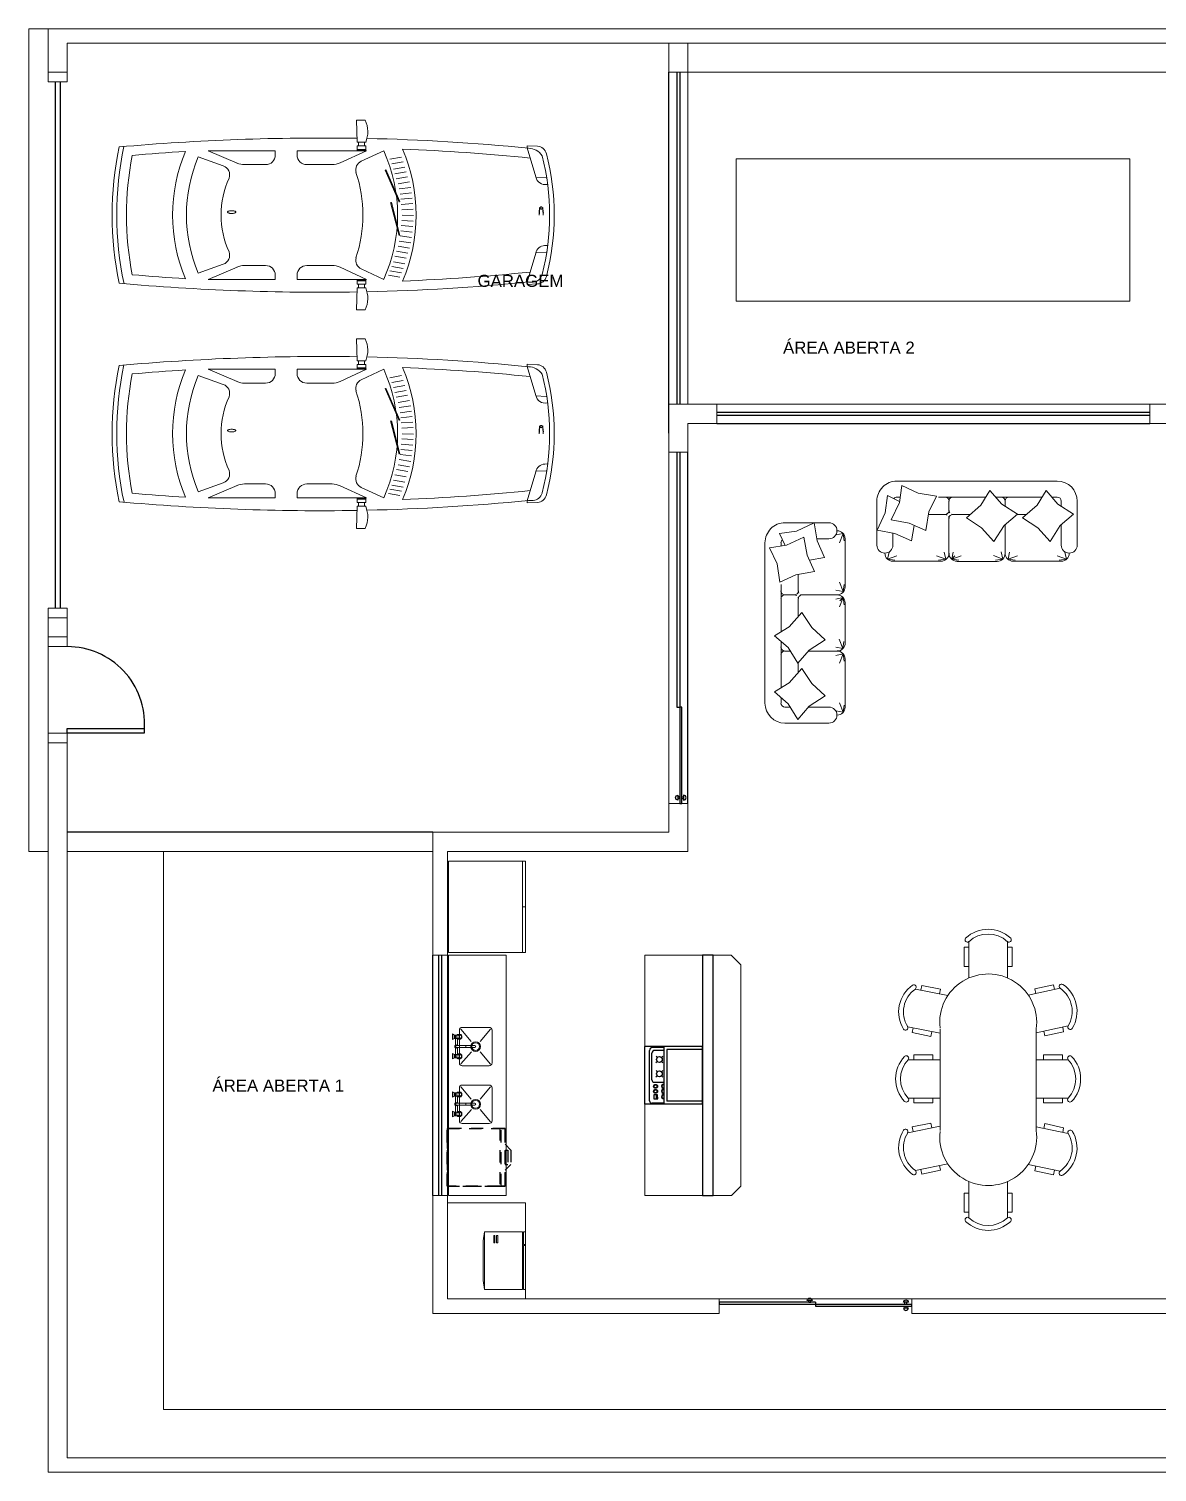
# Model space of a CAD drawing. Header units: metres. Extents: x 3295 to 10599, y 1600 to 1858.
# Drawn here: x 3294.99 to 3306.71, y 1840.26 to 1855.26 of the extents above; entities that cross this region are included whole.
import ezdxf

# ---------------------------------------------------------------- set-up
doc = ezdxf.new("R2010")
doc.units = ezdxf.units.M
doc.linetypes.add('TRACEJADA', pattern=[19.05, 12.7, -6.35])
for name, color, linetype, lineweight in [('AR-ALVENARIA', 7, 'Continuous', 20), ('AR-MOB', 252, 'Continuous', 15), ('AR-TEXTO', 7, 'Continuous', 30)]:
    doc.layers.add(name, color=color, linetype=linetype, lineweight=lineweight)
for name, color, linetype in [('AR-JANELAS', 2, 'Continuous'), ('AR-MOB emb-bancada', 253, 'TRACEJADA'), ('AR-piso-parede baixa', 9, 'TRACEJADA'), ('AR-PORTAS', 251, 'Continuous'), ('AR-VIGAS', 9, 'Continuous')]:
    doc.layers.add(name, color=color, linetype=linetype)
doc.styles.add('txt 2.5mm', font='arial.ttf', dxfattribs={"height": 125})

# ---------------------------------------------------------------- blocks, each defined once
blk = doc.blocks.new('mesa06')
for p, q in [((-76.2, 45.3), (-81.1, 44.3)), ((-70.5, 17.2), (-77.3, 50.9)), ((-38.2, 58.9), (-31.3, 25.3)), ((-37, 53.3), (-32.1, 54.3)), ((-28.1, 34.7), (-32.1, 54.3)), ((-7.2, 32.6), (-7.2, 52.6)), ((-2.2, 52.6), (-7.2, 52.6)), ((-2.2, 58.4), (-2.2, 25.3)), ((37.8, 25.3), (37.8, 58.4)), ((37.8, 52.6), (42.8, 52.6)), ((42.8, 32.6), (42.8, 52.6)), ((62, 34.7), (66, 54.3)), ((72, 58.9), (65.2, 25.3)), ((70.9, 53.3), (66, 54.3)), ((104.4, 17.2), (111.2, 50.9)), ((110.1, 45.3), (115, 44.3)), ((-77.1, 24.7), (-81.1, 44.3)), ((-33, 33.7), (-28.1, 34.7)), ((-2.2, 32.6), (-7.2, 32.6)), ((37.8, 32.6), (42.8, 32.6)), ((66.9, 33.7), (62, 34.7)), ((111, 24.7), (115, 44.3)), ((-72.2, 25.7), (-77.1, 24.7)), ((-35.8, 25.3), (69.7, 25.3)), ((106.1, 25.7), (111, 24.7)), ((-100.8, 0.3), (-120.8, 0.3)), ((-120.8, -4.7), (-120.8, 0.3)), ((-100.8, -4.7), (-100.8, 0.3)), ((134.7, 0.3), (154.7, 0.3)), ((134.7, -4.7), (134.7, 0.3)), ((154.7, -4.7), (154.7, 0.3)), ((-89.6, -4.7), (-126.6, -4.7)), ((123.5, -4.7), (160.5, -4.7)), ((-126.6, -44.7), (-89.6, -44.7)), ((-120.8, -44.7), (-120.8, -49.7)), ((-100.8, -44.7), (-100.8, -49.7)), ((160.5, -44.7), (123.5, -44.7)), ((134.7, -44.7), (134.7, -49.7)), ((154.7, -44.7), (154.7, -49.7)), ((-100.8, -49.7), (-120.8, -49.7)), ((134.7, -49.7), (154.7, -49.7)), ((-77.6, -73.2), (-81.8, -92.8)), ((-71, -66.4), (-78.1, -99.4)), ((-72.7, -74.2), (-77.6, -73.2)), ((-39, -107.8), (-31.9, -74.7)), ((-35.8, -74.7), (69.7, -74.7)), ((-2.2, -107.8), (-2.2, -74.7)), ((37.8, -74.7), (37.8, -107.8)), ((72.9, -107.8), (65.8, -74.7)), ((104.9, -66.4), (112, -99.4)), ((106.6, -74.2), (111.5, -73.2)), ((111.5, -73.2), (115.6, -92.8)), ((-33.6, -82.6), (-28.7, -83.7)), ((-28.7, -83.7), (-32.9, -103.2)), ((-7.2, -82.1), (-7.2, -102.1)), ((-2.2, -82.1), (-7.2, -82.1)), ((37.8, -82.1), (42.8, -82.1)), ((42.8, -82.1), (42.8, -102.1)), ((67.5, -82.6), (62.6, -83.7)), ((62.6, -83.7), (66.8, -103.2)), ((-76.9, -93.8), (-81.8, -92.8)), ((-37.8, -102.2), (-32.9, -103.2)), ((-2.2, -102.1), (-7.2, -102.1)), ((37.8, -102.1), (42.8, -102.1)), ((71.6, -102.2), (66.8, -103.2)), ((110.8, -93.8), (115.6, -92.8))]:
    blk.add_line(p, q)
for centre, radius, start, end in [((-53.5, 34.3), 34, 57.9616, 145.0829), ((-53.5, 34.3), 29, 57.9616, 145.0829), ((-37, 61.2), 2.51, 242.7427, 53.1805), ((-3.8, 60.3), 2.51, 138.3417, 308.7795), ((17.8, 37.4), 34, 46.4394, 133.5606), ((17.8, 37.4), 29, 46.4394, 133.5606), ((39.4, 60.3), 2.51, 231.2205, 41.6583), ((70.9, 61.2), 2.51, 126.8195, 297.2573), ((87.4, 34.3), 34, 34.9171, 122.0384), ((87.4, 34.3), 29, 34.9171, 122.0384), ((-79.3, 52.5), 2.51, 149.864, 320.3018), ((113.2, 52.5), 2.51, 219.6982, 30.136), ((-42.6, -24.8), 50.4, 83.5615, 277.7675), ((76.5, -24.8), 50.4, 262.2325, 96.4385), ((-105.6, -24.7), 34, 136.4394, 223.5606), ((-105.6, -24.7), 29, 136.4394, 223.5606), ((-128.5, -3.2), 2.51, 321.2205, 131.6583), ((-89.6, -7.7), 3, 76.6914, 90), ((123.5, -7.7), 3, 90, 103.3086), ((162.4, -3.2), 2.51, 48.3417, 218.7795), ((139.4, -24.7), 29, 316.4394, 43.5606), ((139.4, -24.7), 34, 316.4394, 43.5606), ((-128.5, -46.3), 2.51, 228.3417, 38.7795), ((-89.6, -41.7), 3, 270, 282.3489), ((123.5, -41.7), 3, 257.6511, 270), ((162.4, -46.3), 2.51, 141.2205, 311.6583), ((-80, -101), 2.51, 39.1335, 209.5713), ((-54.1, -83.1), 34, 214.3524, 301.4737), ((-54.1, -83.1), 29, 214.3524, 301.4737), ((88, -83.1), 34, 238.5263, 325.6476), ((88, -83.1), 29, 238.5263, 325.6476), ((113.9, -101), 2.51, 330.4287, 140.8665), ((-37.8, -110.1), 2.51, 306.2548, 116.6926), ((-3.8, -109.8), 2.51, 51.2205, 221.6583), ((17.8, -86.8), 34, 226.4394, 313.5606), ((17.8, -86.8), 29, 226.4394, 313.5606), ((39.4, -109.8), 2.51, 318.3417, 128.7795), ((71.7, -110.1), 2.51, 63.3074, 233.7452)]:
    blk.add_arc(centre, radius, start, end)
blk = doc.blocks.new('sofa')
at = {"layer": 'AR-MOB'}
for p, q in [((42660, 22109), (42203, 22109)), ((42035, 21942), (42035, 21692)), ((42056, 21995), (42046, 21920)), ((42056, 21995), (42093, 21898)), ((42056, 21995), (42130, 21979)), ((42120, 22025), (42118, 22025)), ((42416, 21942), (42203, 21942)), ((42660, 21942), (42606, 21942)), ((42701, 21844), (42701, 21900)), ((42868, 21900), (42868, 21692)), ((42035, 21442), (42035, 21692)), ((42701, 21260), (42701, 21741)), ((42868, 21317), (42868, 21692)), ((42056, 21389), (42046, 21464)), ((42056, 21389), (42093, 21486)), ((42522, 21480), (42522, 21581)), ((42058, 21334), (42048, 21259)), ((42056, 21389), (42130, 21405)), ((42058, 21334), (42133, 21318)), ((42058, 21334), (42096, 21237)), ((42120, 21359), (42118, 21359)), ((42416, 21359), (42118, 21359)), ((42660, 21359), (42606, 21359)), ((42034, 21275), (42034, 20859)), ((42701, 20666), (42701, 21158)), ((42056, 20804), (42046, 20879)), ((42056, 20804), (42046, 20879)), ((42056, 20804), (42093, 20901)), ((42522, 20817), (42522, 20998)), ((42056, 20742), (42046, 20667)), ((42056, 20804), (42091, 20837)), ((42056, 20804), (42091, 20837)), ((42056, 20804), (42130, 20820)), ((42056, 20804), (42130, 20820)), ((42056, 20742), (42130, 20726)), ((42056, 20742), (42093, 20644)), ((42480, 20775), (42118, 20775)), ((42462, 20775), (42118, 20775)), ((42522, 20734), (42522, 20561)), ((42563, 20775), (42660, 20775)), ((42620, 20775), (42660, 20775)), ((42035, 20692), (42035, 20192)), ((42701, 20234), (42701, 20268)), ((42056, 20137), (42046, 20212)), ((42056, 20137), (42093, 20235)), ((42056, 20137), (42130, 20153)), ((42120, 20109), (42118, 20109)), ((42329, 20192), (42203, 20192)), ((42660, 20025), (42203, 20025))]:
    blk.add_line(p, q, dxfattribs=at)
at = {"layer": 'AR-MOB', "ltscale": 0.3}
blk.add_line((42868, 21317), (42868, 20234), dxfattribs=at)
at = {"layer": 'AR-MOB'}
for points in [[(42526, 22069), (42628, 21907), (42770, 21784), (42618, 21690), (42486, 21540), (42381, 21697), (42242, 21825), (42408, 21932), (42526, 22069)], [(42526, 21486), (42628, 21323), (42770, 21201), (42618, 21106), (42486, 20957), (42381, 21113), (42242, 21242), (42408, 21349), (42526, 21486)], [(42712, 20644), (42741, 20454), (42822, 20285), (42645, 20260), (42464, 20175), (42430, 20361), (42354, 20534), (42549, 20566), (42712, 20644)], [(42657, 20261), (42717, 20138), (42539, 20112), (42358, 20028), (42325, 20213), (42248, 20387), (42407, 20413)]]:
    blk.add_lwpolyline(points, dxfattribs=at)
for centre, radius, start, end in [((42203, 22025), 83.3, 90, 270), ((42660, 21900), 208, 0, 90), ((42118, 21942), 83.3, 90, 180), ((42660, 21900), 41.7, 0, 90), ((42117, 21275), 83.3, 90, 180), ((42118, 21442), 83.3, 180, 270), ((42660, 21400), 41.7, 270, 0), ((42660, 21317), 41.7, 0, 90), ((42118, 20859), 83.3, 180, 270), ((42118, 20859), 83.3, 180, 270), ((42118, 20692), 83.3, 90, 180), ((42480, 20817), 41.7, 270, 0), ((42480, 20734), 41.7, 62.8713, 90), ((42480, 20734), 41.7, 0, 33.3318), ((42563, 20817), 41.7, 180, 203.0841), ((42563, 20734), 41.7, 90, 180), ((42563, 20817), 41.7, 233.6285, 270), ((42660, 20817), 41.7, 270, 0), ((42660, 20817), 41.7, 270, 0), ((42660, 20734), 41.7, 0, 90), ((42660, 20734), 41.7, 0, 90), ((42118, 20192), 83.3, 180, 270), ((42203, 20109), 83.3, 90, 270), ((42660, 20234), 208, 270, 0), ((42660, 20234), 41.7, 309.3554, 0)]:
    blk.add_arc(centre, radius, start, end, dxfattribs=at)
blk = doc.blocks.new('Microondas02')
for p, q in [((-4, 61.5), (5.5, 62.8)), ((-4, 21.8), (-4, 61.5)), ((-4, 61.5), (-4, 21.8)), ((56, 61.5), (-4, 61.5)), ((56, 61.5), (-4, 61.5)), ((46.6, 62.8), (5.5, 62.8)), ((56, 61.5), (46.6, 62.8)), ((56, 21.8), (56, 61.5)), ((56, 21.8), (56, 61.5)), ((52.2, 51.8), (44.7, 51.8)), ((44.7, 51.8), (44.7, 50.5)), ((44.7, 50.5), (52.2, 50.5)), ((52.2, 48.9), (44.7, 48.9)), ((44.7, 48.9), (44.7, 47.6)), ((44.7, 47.6), (52.2, 47.6)), ((52.2, 50.5), (52.2, 51.8)), ((52.2, 47.6), (52.2, 48.9)), ((56, 21.8), (-4, 21.8)), ((-4, 21.8), (56, 21.8)), ((42, 20.8), (-4, 20.8)), ((-4, 20.8), (-4, 18.8)), ((42, 18.8), (-4, 18.8)), ((-2.9, 20.8), (-2.9, 21.8)), ((41, 20.8), (41, 21.8)), ((42, 18.8), (42, 20.8)), ((43, 18.8), (43, 20.8)), ((56, 20.8), (43, 20.8)), ((56, 20.8), (43, 20.8)), ((43, 18.8), (56, 18.8)), ((56, 18.8), (43, 18.8)), ((44, 20.8), (44, 21.8)), ((55, 20.8), (55, 21.8)), ((56, 18.8), (56, 20.8)), ((56, 18.8), (56, 20.8))]:
    blk.add_line(p, q)
blk = doc.blocks.new('Maquina lavar-louça')
at = {"color": 0}
for p, q in [((-37.3, 39.3, -85), (22.7, 39.3, -85)), ((-37.3, -15.2, -85), (-37.3, 39.3, -85)), ((22.7, 39.3), (-37.3, 39.3)), ((-37.3, 39.3), (-37.3, -20.7)), ((22.7, 39.3, -85), (22.7, -15.2, -85)), ((22.7, -20.7), (22.7, 39.3)), ((22.7, -15.2, -85), (-37.3, -15.2, -85)), ((-37.3, -16.7, -60), (22.7, -16.7, -60)), ((-37.3, -20.7, -60), (-37.3, -16.7, -60)), ((-37.3, -16.7, -85), (22.7, -16.7, -85)), ((-37.3, -16.7, -85), (-37.3, -20.7, -85)), ((-37.3, -20.7, -85), (-37.3, -16.7, -85)), ((-37.3, -16.7, -4), (22.7, -16.7, -4)), ((-37.3, -16.7, -4), (-37.3, -20.7, -4)), ((22.7, -20.7, -60), (-37.3, -20.7, -60)), ((22.7, -20.7, -85), (-37.3, -20.7, -85)), ((-37.3, -20.7), (22.7, -20.7)), ((-37.3, -20.7, -4), (22.7, -20.7, -4)), ((-14.8, -26.7, -60), (-20.8, -20.7, -60)), ((-14.8, -20.7, -60), (-14.8, -23.7, -60)), ((0.2, -23.7, -60), (-14.8, -23.7, -60)), ((0.2, -26.7, -60), (-14.8, -26.7, -60)), ((0.2, -20.7, -60), (0.2, -23.7, -60)), ((0.2, -26.7, -60), (6.2, -20.7, -60)), ((22.7, -16.7, -60), (22.7, -20.7, -60)), ((22.7, -16.7, -85), (22.7, -20.7, -85)), ((22.7, -16.7, -4), (22.7, -20.7, -4))]:
    blk.add_line(p, q, dxfattribs=at)
for points in [[(22.7, 39.3), (-37.3, 39.3), (-37.3, -15.2), (-37.3, -16.7), (-37.3, -20.7), (22.7, -20.7), (22.7, 39.3)], [(22.7, 39.3), (-37.3, 39.3), (-37.3, -20.7), (22.7, -20.7), (22.7, 39.3)]]:
    blk.add_lwpolyline(points, dxfattribs=at)
blk.add_3dface([(22.7, -20.7, 1), (22.7, 39.3, 1), (-37.3, 39.3, 1), (-37.3, -20.7)], dxfattribs=at)
blk = doc.blocks.new('Monza1 P')
for p, q in [((-50.8, 90.4), (-59.7, 90.4)), ((-51.3, 67.5), (-50.8, 90.4)), ((-228.2, 64), (-238.8, 63.5)), ((-237.1, 31.5), (-228.2, 61.7)), ((-234.3, 61.5), (-229.4, 61.5)), ((-228, 61.8), (-228.2, 64)), ((-60.3, 67.5), (-51.3, 67.5)), ((-60.3, 59.5), (-60.3, 63.7)), ((-60.3, 63.7), (-51.3, 63.7)), ((-60.3, 60.2), (-51.3, 60.2)), ((-59, 63.7), (-59, 67.5)), ((-52.7, 63.7), (-52.7, 67.5)), ((-51.3, 59.5), (-51.3, 63.7)), ((-87.3, 45.4), (-99.2, 47.5)), ((-85.5, 49.7), (-97.4, 51.8)), ((-83.8, 54.3), (-95.6, 56.4)), ((-55.7, 47.9), (-79.1, 58.7)), ((11, 58.7), (-61, 58.7)), ((-33.8, 46.1), (-61, 58.7)), ((-60.3, 59.5), (-51.3, 59.5)), ((11, 54.3), (11, 58.7)), ((33.7, 54.3), (33.7, 58.7)), ((103.3, 58.7), (33.7, 58.7)), ((73.4, 45.9), (103.3, 58.7)), ((87.7, 43), (113.7, 52.3)), ((-237.1, 31.1), (-247.8, 30.5)), ((-92.3, 29.3), (-104.2, 31.4)), ((-90.6, 34.7), (-102.4, 36.7)), ((-89.1, 40.4), (-100.9, 42.5)), ((1, 44.3), (-25.4, 44.3)), ((65.6, 44.3), (43.7, 44.3)), ((-246.3, 23.6), (-248.8, 23.4)), ((-96, 13.6), (-107.9, 15.1)), ((-95.1, 19), (-107, 20.8)), ((-94.1, 24.3), (-105.9, 26.4)), ((-97.3, 2.9), (-109.3, 3.8)), ((-96.7, 8.3), (-108.6, 9.5)), ((-95.9, 13.1), (-87, -21.4)), ((-94.9, 13.3), (-86, -21.2)), ((-98.1, -7.9), (-110.1, -7.6)), ((-97.7, -2.5), (-109.7, -1.9)), ((-97.7, -13.7), (-109.7, -14.3)), ((-97.3, -19.1), (-109.3, -20)), ((-96.7, -24.5), (-108.6, -25.7)), ((-96, -29.8), (-107.9, -31.3)), ((-95.9, -22.1), (-81.3, -55.3)), ((-95, -21.6), (-80.5, -54.8)), ((-95.1, -35.2), (-107, -36.9)), ((-94.1, -40.5), (-105.9, -42.6)), ((-237.1, -47.3), (-247.8, -46.7)), ((-237.1, -47.7), (-228.2, -77.9)), ((-92, -45.8), (-103.8, -47.9)), ((-90.6, -50.8), (-102.4, -52.9)), ((-89.1, -55.9), (-100.9, -57.9)), ((87.7, -59.2), (113.7, -68.5)), ((-87.3, -61.2), (-99.2, -63.3)), ((-85.5, -66.2), (-97.4, -68.3)), ((-55.7, -64.1), (-79.1, -74.9)), ((-33.8, -62.3), (-61, -74.9)), ((11, -74.9), (-61, -74.9)), ((1, -60.5), (-25.4, -60.5)), ((11, -70.5), (11, -74.9)), ((33.7, -70.5), (33.7, -74.9)), ((103.3, -74.9), (33.7, -74.9)), ((65.6, -60.5), (43.7, -60.5)), ((73.4, -62.1), (103.3, -74.9)), ((-228.2, -80.2), (-238.8, -79.6)), ((-228, -77.9), (-228.2, -80.2)), ((-60.3, -75.7), (-60.3, -79.9)), ((-60.3, -75.7), (-51.3, -75.7)), ((-60.3, -76.4), (-51.3, -76.4)), ((-60.3, -79.9), (-51.3, -79.9)), ((-60.3, -83.7), (-51.3, -83.7)), ((-59, -79.9), (-59, -83.7)), ((-52.7, -79.9), (-52.7, -83.7)), ((-51.3, -75.7), (-51.3, -79.9)), ((-51.3, -83.7), (-50.8, -106.6)), ((-50.8, -106.6), (-59.7, -106.6))]:
    blk.add_line(p, q)
for points in [[(-244.9, -10.4, 0.037392), (-244.7, -12.9, 0.049859), (-244.2, -14.8, 0.093192), (-243.3, -16.3, 0.215844), (-242.6, -16.6, 0.215844), (-241.9, -16.3, 0.093192), (-241, -14.8, 0.049859), (-240.6, -12.9, 0.037392), (-240.4, -10.4, 0.037392), (-240.6, -7.9, 0.011643), (-241, -16, 0.093192), (-241.9, -14.5, 0.215844), (-242.6, -14.2, 0.215844), (-243.3, -14.5, 0.093192), (-244.2, -16, 0.011643), (-244.7, -7.9, 0.037392)], [(79, -9.8, 0.034314), (77.3, -9.9, 0.046169), (76, -10.2, 0.089204), (75, -10.8, 0.22708), (74.8, -11.2, 0.22708), (75, -11.7, 0.089204), (76, -12.2, 0.046169), (77.3, -12.5, 0.034314), (79, -12.6, 0.034314), (80.8, -12.5, 0.046169), (82, -12.2, 0.089204), (83.1, -11.7, 0.22708), (83.3, -11.2, 0.22708), (83.1, -10.8, 0.089204), (82, -10.2, 0.046169), (80.8, -9.9, 0.034314)]]:
    blk.add_lwpolyline(points, format="xyb", close=True)
for centre, radius, start, end in [((-33.5, 78.3), 28.9, 155.1914, 201.9709), ((-238.3, 53.5), 10, 93.1349, 167.3301), ((-233.8, 51.5), 10, 92.6912, 167.5036), ((-17.8, -2043.5), 2105.5, 92.1975, 95.8186), ((-17.8, -2043.5), 2115.5, 91.1847, 95.7385), ((61.5, -8.1), 174.1, 156.7974, 203.2026), ((-15.6, -2334.3), 2406.4, 84.9537, 90.8479), ((-144.9, -8.1), 343.3, 348.0161, 11.9951), ((-143.2, -8.1), 346.5, 348.2115, 11.7996), ((-3.9, -8.1), 252.3, 165.3632, 194.6368), ((-4.9, -8.1), 246.5, 165.4993, 194.5007), ((68.7, -8.1), 162.1, 155.6699, 204.3301), ((-59.9, 38.8), 10, 344.8323, 65.2249), ((-25.4, 64.3), 20, 245.2249, 270), ((1, 54.3), 10, 270, 0), ((43.7, 54.3), 10, 180, 270), ((65.6, 64.3), 20, 270, 293.1986), ((-28.6, -8.1), 154.6, 337.0157, 22.9843), ((-2.4, -2043.5), 2105.5, 84.9664, 86.4782), ((-30, -8.1), 170.4, 337.1437, 22.8563), ((-135.2, -8.1), 323.5, 348.9508, 11.0608), ((-246.8, 33.6), 10, 273.1349, 347.8983), ((82, -8.1), 139.4, 161.4639, 198.5361), ((91.1, 33.6), 10, 109.6538, 199.5673), ((-2.2, -8.1), 92.3, 335.4641, 24.5359), ((-246.8, -49.8), 10, 12.1017, 101.1738), ((-59.9, -55), 10, 294.7751, 15.1677), ((91.1, -49.8), 10, 160.4327, 250.3462), ((-238.3, -69.7), 10, 192.6699, 266.8651), ((-229.2, -60.6), 17, 212.7236, 269.615), ((-17.8, 2027.3), 2105.5, 264.1814, 267.8025), ((-25.4, -80.5), 20, 90, 114.7751), ((1, -70.5), 10, 0, 90), ((43.7, -70.5), 10, 90, 180), ((65.6, -80.5), 20, 66.8014, 90), ((-2.4, 2027.3), 2105.5, 273.5218, 275.0339), ((-17.8, 2027.3), 2115.5, 264.2615, 268.8153), ((-33.5, -94.5), 28.9, 158.0291, 204.8086), ((-15.6, 2318.1), 2406.3, 269.1515, 275.0461)]:
    blk.add_arc(centre, radius, start, end)
blk = doc.blocks.new('Ilha')
at = {"layer": 'AR-MOB', "ltscale": 3}
for p, q in [((179850, 76461), (179850, 73961)), ((179850, 73961), (179850, 76461)), ((179850, 76461), (180750, 76461)), ((180450, 76461), (180450, 73961)), ((180850, 76361), (180750, 76461)), ((180850, 76361), (180850, 74061)), ((179850, 73961), (180751, 73961)), ((180850, 74061), (180751, 73961))]:
    blk.add_line(p, q, dxfattribs=at)
blk = doc.blocks.new('Cuba040x034')
for p, q in [((2.7, 31.2), (2.7, 3.2)), ((4.5, 32.5), (17.3, 21.7)), ((39.7, 34.2), (5.7, 34.2)), ((28.1, 21.7), (40.9, 32.5)), ((42.7, 3.2), (42.7, 31.2)), ((4.7, 1.9), (17.4, 12.6)), ((5.7, 0.2), (39.7, 0.2)), ((28, 12.7), (40.7, 1.9))]:
    blk.add_line(p, q)
for radius in [5, 4]:
    blk.add_circle((22.7, 17.2), radius)
for centre, start, end in [((5.7, 31.2), 90, 180), ((39.7, 31.2), 0, 90), ((5.7, 3.2), 180, 270), ((39.7, 3.2), 270, 0)]:
    blk.add_arc(centre, 3, start, end)
blk = doc.blocks.new('TorneiraCoz03')
for p, q in [((6.1, 28.8), (5, 30.9)), ((5, 30.9), (10.7, 30.9)), ((9.6, 28.8), (10.7, 30.9)), ((31, 30.9), (25.3, 30.9)), ((26.4, 28.8), (25.3, 30.9)), ((29.9, 28.8), (31, 30.9)), ((5.3, 23), (5.3, 25.1)), ((6.1, 28.8), (6.1, 26.4)), ((6.1, 28.8), (9.6, 28.8)), ((6.3, 24.3), (6.3, 26.5)), ((9.4, 24.3), (9.4, 26.5)), ((9.6, 28.8), (9.6, 27.9)), ((16.6, 27.9), (9.6, 27.9)), ((9.6, 27.9), (9.6, 26.4)), ((16.6, 25.9), (10.1, 25.9)), ((10.3, 23), (10.3, 25.1)), ((17, 27.2), (17, 25.5)), ((17, 25.5), (17, 8.4)), ((19, 27.2), (19, 25.5)), ((19, 25.5), (19, 8.4)), ((19.4, 27.9), (26.4, 27.9)), ((19.4, 25.9), (25.9, 25.9)), ((25.6, 23), (25.6, 25.1)), ((29.9, 28.8), (26.4, 28.8)), ((26.4, 28.8), (26.4, 27.9)), ((26.4, 27.9), (26.4, 26.4)), ((26.6, 24.3), (26.6, 26.5)), ((29.7, 24.3), (29.7, 26.5)), ((29.9, 28.8), (29.9, 26.4)), ((30.6, 23), (30.6, 25.1)), ((17, 8.4), (17, 7.9)), ((19, 8.4), (19, 7.9))]:
    blk.add_line(p, q)
for points in [[(5.3, 25.1, 0), (5.4, 25.4, 0), (5.5, 25.7, 0), (5.6, 25.9, 0), (5.8, 26.2, 0), (6.1, 26.4, 0)], [(5.3, 22.9, 0), (5.4, 23.2, 0), (5.5, 23.5, 0), (5.6, 23.8, 0), (5.9, 24.1, 0), (6.2, 24.3, 0)], [(10.3, 22.9, 0), (10.3, 22.6, 0), (10.1, 22.3, 0), (9.9, 22, 0), (9.7, 21.8, 0), (9.3, 21.5, 0), (8.9, 21.4, 0), (8.5, 21.3, 0), (8.1, 21.2, 0), (7.6, 21.2, 0), (7.2, 21.3, 0), (6.7, 21.4, 0), (6.3, 21.5, 0), (6, 21.8, 0), (5.7, 22, 0), (5.5, 22.3, 0), (5.4, 22.6, 0), (5.3, 22.9, 0)], [(5.9, 22.6, 0), (5.9, 22.8, 0), (6, 23, 0), (6.2, 23.2, 0), (6.5, 23.4, 0), (6.8, 23.5, 0), (7.2, 23.6, 0), (7.5, 23.7, 0), (7.9, 23.7, 0), (8.3, 23.6, 0), (8.7, 23.6, 0), (9, 23.4, 0), (9.3, 23.3, 0), (9.5, 23.1, 0), (9.7, 22.9, 0), (9.8, 22.7, 0), (9.8, 22.5, 0), (9.7, 22.3, 0), (9.5, 22.1, 0), (9.3, 21.9, 0), (9, 21.8, 0), (8.7, 21.6, 0), (8.3, 21.6, 0), (7.9, 21.5, 0), (7.5, 21.5, 0), (7.2, 21.6, 0), (6.8, 21.7, 0), (6.5, 21.8, 0), (6.2, 22, 0), (6, 22.2, 0), (5.9, 22.4, 0), (5.9, 22.6, 0)], [(6.1, 26.4, 0), (6.1, 26.4, 0), (6.1, 26.4, 0), (6.1, 26.4, 0), (6.2, 26.4, 0), (6.2, 26.5, 0)], [(9.5, 26.5, 0), (9.5, 26.4, 0), (9.5, 26.4, 0), (9.5, 26.4, 0), (9.6, 26.4, 0), (9.6, 26.4, 0)], [(9.5, 24.3, 0), (9.8, 24.1, 0), (10, 23.8, 0), (10.2, 23.5, 0), (10.3, 23.3, 0), (10.3, 23, 0)], [(9.6, 26.4, 0), (9.7, 26.3, 0), (9.8, 26.2, 0), (9.9, 26.1, 0), (10, 26, 0), (10.1, 25.9, 0)], [(10.1, 25.9, 0), (10.2, 25.7, 0), (10.2, 25.6, 0), (10.3, 25.4, 0), (10.3, 25.3, 0), (10.3, 25.1, 0)], [(25.9, 25.9, 0), (25.8, 25.7, 0), (25.7, 25.6, 0), (25.7, 25.4, 0), (25.6, 25.3, 0), (25.6, 25.1, 0)], [(26.5, 24.3, 0), (26.2, 24.1, 0), (25.9, 23.8, 0), (25.8, 23.5, 0), (25.7, 23.3, 0), (25.6, 23, 0)], [(25.6, 22.9, 0), (25.7, 22.6, 0), (25.8, 22.3, 0), (26, 22, 0), (26.3, 21.8, 0), (26.6, 21.5, 0), (27, 21.4, 0), (27.5, 21.3, 0), (27.9, 21.2, 0), (28.4, 21.2, 0), (28.8, 21.3, 0), (29.2, 21.4, 0), (29.6, 21.5, 0), (30, 21.8, 0), (30.2, 22, 0), (30.4, 22.3, 0), (30.6, 22.6, 0), (30.6, 22.9, 0)], [(26.4, 26.4, 0), (26.3, 26.3, 0), (26.1, 26.2, 0), (26, 26.1, 0), (25.9, 26, 0), (25.9, 25.9, 0)], [(30.1, 22.6, 0), (30, 22.8, 0), (29.9, 23, 0), (29.7, 23.2, 0), (29.5, 23.4, 0), (29.2, 23.5, 0), (28.8, 23.6, 0), (28.4, 23.7, 0), (28, 23.7, 0), (27.6, 23.6, 0), (27.3, 23.6, 0), (26.9, 23.4, 0), (26.7, 23.3, 0), (26.4, 23.1, 0), (26.3, 22.9, 0), (26.2, 22.7, 0), (26.2, 22.5, 0), (26.3, 22.3, 0), (26.4, 22.1, 0), (26.7, 21.9, 0), (26.9, 21.8, 0), (27.3, 21.6, 0), (27.6, 21.6, 0), (28, 21.5, 0), (28.4, 21.5, 0), (28.8, 21.6, 0), (29.2, 21.7, 0), (29.5, 21.8, 0), (29.7, 22, 0), (29.9, 22.2, 0), (30, 22.4, 0), (30.1, 22.6, 0)], [(26.5, 26.5, 0), (26.5, 26.4, 0), (26.4, 26.4, 0), (26.4, 26.4, 0), (26.4, 26.4, 0), (26.4, 26.4, 0)], [(29.9, 26.4, 0), (29.9, 26.4, 0), (29.8, 26.4, 0), (29.8, 26.4, 0), (29.8, 26.4, 0), (29.8, 26.5, 0)], [(30.6, 22.9, 0), (30.6, 23.2, 0), (30.5, 23.5, 0), (30.3, 23.8, 0), (30.1, 24.1, 0), (29.8, 24.3, 0)], [(30.6, 25.1, 0), (30.6, 25.4, 0), (30.5, 25.7, 0), (30.4, 25.9, 0), (30.2, 26.2, 0), (29.9, 26.4, 0)]]:
    blk.add_polyline3d(points)
for centre, radius, start, end in [((7.8, 58.5), 27.9, 264.3752, 275.6248), ((28.1, 58.5), 27.9, 264.3752, 275.6248), ((7.8, 35.9), 8.16, 257.5382, 282.4618), ((6.3, 26.3), 0.2, 74.3139, 121.5675), ((6.3, 24.1), 0.2, 63.9749, 122.1559), ((7.8, 31.8), 5.49, 254.3139, 285.6861), ((7.8, 27.3), 3.35, 243.9749, 296.0251), ((9.4, 26.3), 0.2, 58.4325, 105.686), ((9.4, 24.1), 0.2, 57.8441, 116.0251), ((18, 26.9), 1.73, 144.5813, 215.4187), ((18, 26.9), 1.73, 35.4187, 144.5813), ((18, 26.9), 1.73, 215.4187, 234.5813), ((18, 26.9), 1.26, 322.2518, 217.7482), ((18, 25.1), 2.33, 64.5555, 115.4445), ((18, 14.8), 2.33, 64.5555, 115.4445), ((18, 26.9), 1.73, 305.4187, 324.5813), ((18, 26.9), 1.73, 324.5813, 35.4187), ((28.1, 35.9), 8.16, 257.5382, 282.4618), ((26.6, 26.3), 0.2, 74.314, 121.5675), ((26.6, 24.1), 0.2, 63.9749, 122.1559), ((28.1, 31.8), 5.49, 254.3139, 285.6861), ((28.1, 27.3), 3.35, 243.9749, 296.0251), ((29.7, 26.3), 0.2, 58.4325, 105.6861), ((29.7, 24.1), 0.2, 57.8441, 116.0251), ((18, 7.9), 1.12, 153.7208, 26.2792), ((18, 7.9), 1, 180, 0)]:
    blk.add_arc(centre, radius, start, end)
blk = doc.blocks.new('cuba cp')
at = {"layer": 'AR-MOB', "ltscale": 0.5, "xscale": 10, "yscale": 10, "zscale": 10}
for name, p, rotation in [('TorneiraCoz03', (178168, 75331), 89.99999999999999), ('Cuba040x034', (177928, 75737), 270), ('Cuba040x034', (177928, 75737), 270)]:
    blk.add_blockref(name, p, dxfattribs=dict(at, rotation=rotation))
blk = doc.blocks.new('geladeira fench door')
at = {"layer": 'AR-MOB', "ltscale": 3}
for p, q in [((175760, 79910), (175760, 78960)), ((175760, 79435), (175790, 79435))]:
    blk.add_line(p, q, dxfattribs=at)
blk.add_lwpolyline([(174990, 78960), (175790, 78960), (175790, 79910), (174990, 79910)], close=True, dxfattribs=at)
blk = doc.blocks.new('MAÇANETA')
at = {"layer": 'AR-PORTAS', "ltscale": 3}
for p, q in [((35668, 18988), (35668, 19038)), ((35688, 19023), (35668, 19023)), ((35688, 19003), (35668, 19003))]:
    blk.add_line(p, q, dxfattribs=at)
blk.add_lwpolyline([(35688, 19023), (35688, 19003)], dxfattribs=at)
blk.add_arc((35668, 19013), 25, 90, 270, dxfattribs=at)

msp = doc.modelspace()

# ---------------------------------------------------------------- linework, layer by layer
for p, q in [((3301.388, 1844.088), (3301.388, 1844.688)), ((3301.988, 1844.688), (3301.388, 1844.688)), ((3301.438, 1844.123), (3301.438, 1844.648)), ((3301.463, 1844.341), (3301.463, 1844.618)), ((3301.588, 1844.678), (3301.468, 1844.678)), ((3301.588, 1844.648), (3301.493, 1844.648)), ((3301.52, 1844.574), (3301.506, 1844.588)), ((3301.576, 1844.589), (3301.562, 1844.575)), ((3301.588, 1844.688), (3301.588, 1844.088)), ((3301.988, 1844.658), (3301.618, 1844.658)), ((3301.618, 1844.658), (3301.618, 1844.118)), ((3301.988, 1844.088), (3301.988, 1844.688)), ((3301.52, 1844.532), (3301.505, 1844.518)), ((3301.52, 1844.425), (3301.506, 1844.439)), ((3301.577, 1844.518), (3301.562, 1844.532)), ((3301.576, 1844.439), (3301.562, 1844.425)), ((3301.488, 1844.316), (3301.588, 1844.316)), ((3301.52, 1844.383), (3301.505, 1844.369)), ((3301.577, 1844.368), (3301.562, 1844.382)), ((3301.482, 1844.185), (3301.482, 1844.145)), ((3301.522, 1844.185), (3301.482, 1844.185)), ((3301.482, 1844.145), (3301.523, 1844.145)), ((3301.507, 1844.185), (3301.507, 1844.145)), ((3301.511, 1844.185), (3301.511, 1844.145)), ((3301.523, 1844.145), (3301.522, 1844.185)), ((3301.988, 1844.118), (3301.618, 1844.118)), ((3301.988, 1844.088), (3301.388, 1844.088)), ((3301.588, 1844.098), (3301.463, 1844.098))]:
    msp.add_line(p, q)
for centre, radius in [((3301.541, 1844.553), 0.03), ((3301.541, 1844.404), 0.03), ((3301.501, 1844.274), 0.02), ((3301.501, 1844.274), 0.015), ((3301.501, 1844.222), 0.02), ((3301.501, 1844.222), 0.015)]:
    msp.add_circle(centre, radius)
for centre, radius, start, end in [((3301.468, 1844.648), 0.03, 90, 180), ((3301.493, 1844.618), 0.03, 90, 180), ((3301.488, 1844.341), 0.025, 180, 270), ((3301.582, 1844.274), 0.02, 70.8376, 289.1624), ((3301.582, 1844.274), 0.015, 64.0452, 295.9548), ((3301.463, 1844.123), 0.025, 180, 270), ((3301.582, 1844.222), 0.02, 70.8376, 289.1624), ((3301.582, 1844.166), 0.02, 70.8376, 289.1624), ((3301.582, 1844.222), 0.015, 64.0452, 295.9548), ((3301.582, 1844.166), 0.015, 64.0452, 295.9548)]:
    msp.add_arc(centre, radius, start, end)
at = {"layer": 'AR-ALVENARIA', "ltscale": 3}
for p, q in [((3295.188, 1855.264), (3294.988, 1855.264)), ((3294.988, 1855.264), (3294.988, 1846.714)), ((3295.188, 1854.714), (3295.188, 1855.264)), ((3303.688, 1855.264), (3297.888, 1855.264)), ((3295.388, 1854.714), (3295.388, 1855.114)), ((3301.638, 1855.114), (3301.638, 1854.814)), ((3301.838, 1851.364), (3301.838, 1855.114)), ((3295.388, 1854.814), (3295.188, 1854.814)), ((3301.638, 1854.814), (3301.838, 1854.814)), ((3295.388, 1854.714), (3295.188, 1854.714)), ((3302.138, 1851.364), (3301.638, 1851.364)), ((3301.638, 1851.364), (3301.638, 1846.914)), ((3302.138, 1851.164), (3302.138, 1851.364)), ((3302.138, 1851.364), (3306.638, 1851.364)), ((3306.988, 1851.364), (3306.638, 1851.364)), ((3306.638, 1851.164), (3306.638, 1851.364)), ((3302.138, 1851.164), (3301.838, 1851.164)), ((3301.838, 1851.164), (3301.838, 1850.864)), ((3306.988, 1851.164), (3306.638, 1851.164)), ((3301.838, 1850.864), (3301.638, 1850.864)), ((3295.188, 1849.244), (3295.188, 1840.264)), ((3295.388, 1849.244), (3295.188, 1849.244)), ((3295.388, 1848.844), (3295.388, 1849.244)), ((3295.388, 1849.144), (3295.188, 1849.144)), ((3295.388, 1848.944), (3295.188, 1848.944)), ((3295.388, 1848.844), (3295.188, 1848.844)), ((3295.388, 1847.944), (3295.188, 1847.944)), ((3295.388, 1847.944), (3295.388, 1840.414)), ((3295.388, 1847.844), (3295.188, 1847.844)), ((3301.838, 1847.214), (3301.638, 1847.214)), ((3301.838, 1847.214), (3301.838, 1846.714)), ((3299.188, 1845.638), (3299.188, 1846.914)), ((3301.638, 1846.914), (3299.188, 1846.914)), ((3295.188, 1846.714), (3294.988, 1846.714)), ((3299.188, 1846.714), (3295.388, 1846.714)), ((3299.338, 1845.638), (3299.338, 1846.714)), ((3301.838, 1846.714), (3299.338, 1846.714)), ((3299.338, 1845.638), (3299.188, 1845.638)), ((3299.188, 1841.914), (3299.188, 1843.138)), ((3299.338, 1843.138), (3299.188, 1843.138)), ((3299.338, 1843.138), (3299.338, 1842.064)), ((3306.838, 1842.064), (3299.338, 1842.064)), ((3302.163, 1842.064), (3302.163, 1841.914)), ((3304.163, 1842.064), (3304.163, 1841.914)), ((3302.163, 1841.914), (3299.188, 1841.914)), ((3307.338, 1841.914), (3304.163, 1841.914))]:
    msp.add_line(p, q, dxfattribs=at)
at = {"layer": 'AR-ALVENARIA'}
for p, q in [((3295.188, 1855.264), (3320.188, 1855.264)), ((3295.388, 1840.414), (3316.788, 1840.414)), ((3295.188, 1840.264), (3320.188, 1840.264))]:
    msp.add_line(p, q, dxfattribs=at)
at = {"layer": 'AR-ALVENARIA', "ltscale": 0.3}
msp.add_line((3295.388, 1855.114), (3316.038, 1855.114), dxfattribs=at)
at = {"layer": 'AR-ALVENARIA', "linetype": 'TRACEJADA'}
for p, q in [((3306.918, 1854.814), (3301.838, 1854.814)), ((3302.338, 1852.434), (3302.338, 1853.914)), ((3302.338, 1853.914), (3306.43, 1853.914)), ((3306.43, 1853.914), (3306.43, 1852.434)), ((3302.338, 1852.434), (3306.431, 1852.434)), ((3296.388, 1840.914), (3296.388, 1846.714)), ((3296.388, 1840.914), (3316.788, 1840.914))]:
    msp.add_line(p, q, dxfattribs=at)
at = {"layer": 'AR-JANELAS', "ltscale": 3}
for p, q in [((3299.188, 1843.138), (3299.188, 1845.638)), ((3299.248, 1843.138), (3299.248, 1845.638)), ((3299.278, 1845.638), (3299.278, 1843.138)), ((3299.338, 1845.638), (3299.338, 1843.138))]:
    msp.add_line(p, q, dxfattribs=at)
at = {"layer": 'AR-MOB', "ltscale": 0.5}
msp.add_lwpolyline([(3299.348, 1845.638), (3299.348, 1843.138), (3299.948, 1843.138), (3299.948, 1845.638)], close=True, dxfattribs=at)
at = {"layer": 'AR-MOB', "ltscale": 3}
msp.add_lwpolyline([(3300.148, 1843.064), (3300.148, 1842.064), (3299.338, 1842.064), (3299.338, 1843.064)], close=True, dxfattribs=at)
at = {"layer": 'AR-piso-parede baixa', "ltscale": 3}
msp.add_lwpolyline([(3301.988, 1843.138), (3302.098, 1843.138), (3302.098, 1845.638), (3301.988, 1845.638)], close=True, dxfattribs=at)
at = {"layer": 'AR-PORTAS'}
for p, q in [((3301.723, 1854.814), (3301.723, 1851.364)), ((3301.753, 1854.814), (3301.753, 1851.364))]:
    msp.add_line(p, q, dxfattribs=at)
at = {"layer": 'AR-PORTAS', "ltscale": 3}
for p, q in [((3295.263, 1854.714), (3295.263, 1849.244)), ((3295.313, 1854.714), (3295.313, 1849.244)), ((3302.138, 1851.279), (3306.638, 1851.279)), ((3302.138, 1851.249), (3306.638, 1851.249)), ((3301.723, 1850.864), (3301.723, 1848.214)), ((3301.753, 1850.864), (3301.753, 1848.014)), ((3301.723, 1848.214), (3301.753, 1848.214))]:
    msp.add_line(p, q, dxfattribs=at)
at = {"layer": 'AR-PORTAS'}
msp.add_lwpolyline([(3301.753, 1847.214), (3301.773, 1847.214), (3301.773, 1848.214), (3301.753, 1848.214)], close=True, dxfattribs=at)
at = {"layer": 'AR-PORTAS', "ltscale": 0.5}
msp.add_lwpolyline([(3295.388, 1847.994), (3296.188, 1847.994), (3296.188, 1847.944), (3295.388, 1847.944)], close=True, dxfattribs=at)
at = {"layer": 'AR-PORTAS'}
for points in [[(3303.163, 1842.029), (3302.163, 1842.029), (3302.163, 1842.009), (3304.163, 1842.009)], [(3303.163, 1842.029), (3303.163, 1841.989), (3304.163, 1841.989), (3304.163, 1842.009)]]:
    msp.add_lwpolyline(points, dxfattribs=at)
at = {"layer": 'AR-PORTAS', "ltscale": 0.5}
msp.add_arc((3295.39, 1848.044), 0.8, 356.4166, 90.112, dxfattribs=at)
at = {"layer": 'AR-VIGAS', "ltscale": 3}
for p, q in [((3301.638, 1851.064), (3301.638, 1854.814)), ((3302.138, 1851.164), (3306.638, 1851.164)), ((3301.838, 1847.214), (3301.838, 1850.864)), ((3299.188, 1846.914), (3295.388, 1846.914))]:
    msp.add_line(p, q, dxfattribs=at)

# ---------------------------------------------------------------- block references
at = {"layer": 'AR-ALVENARIA', "xscale": 0.001, "yscale": 0.001, "zscale": 0.001}
for name, p in [('Ilha', (3121.538, 1769.177)), ('cuba cp', (3121.532, 1769.177)), ('cuba cp', (3121.532, 1768.577))]:
    msp.add_blockref(name, p, dxfattribs=at)
at = {"layer": 'AR-MOB', "ltscale": 0.3, "xscale": 0.01, "yscale": 0.01, "zscale": 0.01}
for name, p, rotation in [('Monza1 P', (3297.886, 1853.248), 180), ('Monza1 P', (3297.886, 1850.977), 180), ('Microondas02', (3300.337, 1842.201), 89.99999999999999)]:
    msp.add_blockref(name, p, dxfattribs=dict(at, rotation=rotation))
at = {"layer": 'AR-MOB', "xscale": 0.001, "yscale": 0.001, "zscale": 0.001}
msp.add_blockref('geladeira fench door', (3124.358, 1766.704), dxfattribs=at)
at = {"layer": 'AR-MOB', "ltscale": 0.5, "xscale": 0.01, "yscale": 0.01, "zscale": 0.01, "rotation": 89.99999999999999}
msp.add_blockref('mesa06', (3304.71, 1844.173), dxfattribs=at)
at = {"layer": 'AR-MOB emb-bancada', "yscale": 0.001, "zscale": 0.001}
for p, xscale, rotation in [((3283.775, 1807.696), -0.001, 270), ((3345.506, 1870.157), 0.001, 180)]:
    msp.add_blockref('sofa', p, dxfattribs=dict(at, xscale=xscale, rotation=rotation))
at = {"layer": 'AR-MOB emb-bancada', "ltscale": 0.5, "xscale": 0.01, "yscale": 0.01, "zscale": 0.01, "rotation": 89.99999999999999}
msp.add_blockref('Maquina lavar-louça', (3299.73, 1843.61), dxfattribs=at)
at = {"layer": 'AR-PORTAS', "yscale": 0.001, "zscale": 0.001}
for p, xscale, rotation in [((3266.066, 1866.287), -0.001, 180), ((3337.461, 1866.287), 0.001, 180.000000000178), ((3322.116, 1877.717), -0.001, 89.99999999982198), ((3323.116, 1877.697), -0.001, 89.99999999982198), ((3323.116, 1806.302), 0.001, 90.00000000017799)]:
    msp.add_blockref('MAÇANETA', p, dxfattribs=dict(at, xscale=xscale, rotation=rotation))

# ---------------------------------------------------------------- texts
at = {"layer": 'AR-TEXTO', "ltscale": 3, "char_height": 0.125, "attachment_point": 1, "style": 'txt 2.5mm'}
for s, width, insert in [('GARAGEM', 0.70616, (3299.651, 1852.708)), ('ÁREA ABERTA 2', 2.67431, (3302.826, 1852.014)), ('ÁREA ABERTA 1', 2.67431, (3296.896, 1844.344))]:
    msp.add_mtext_dynamic_manual_height_columns(s, width=width, gutter_width=0.5, heights=[0], dxfattribs=dict(at, insert=insert))

doc.saveas('drawing.dxf')
